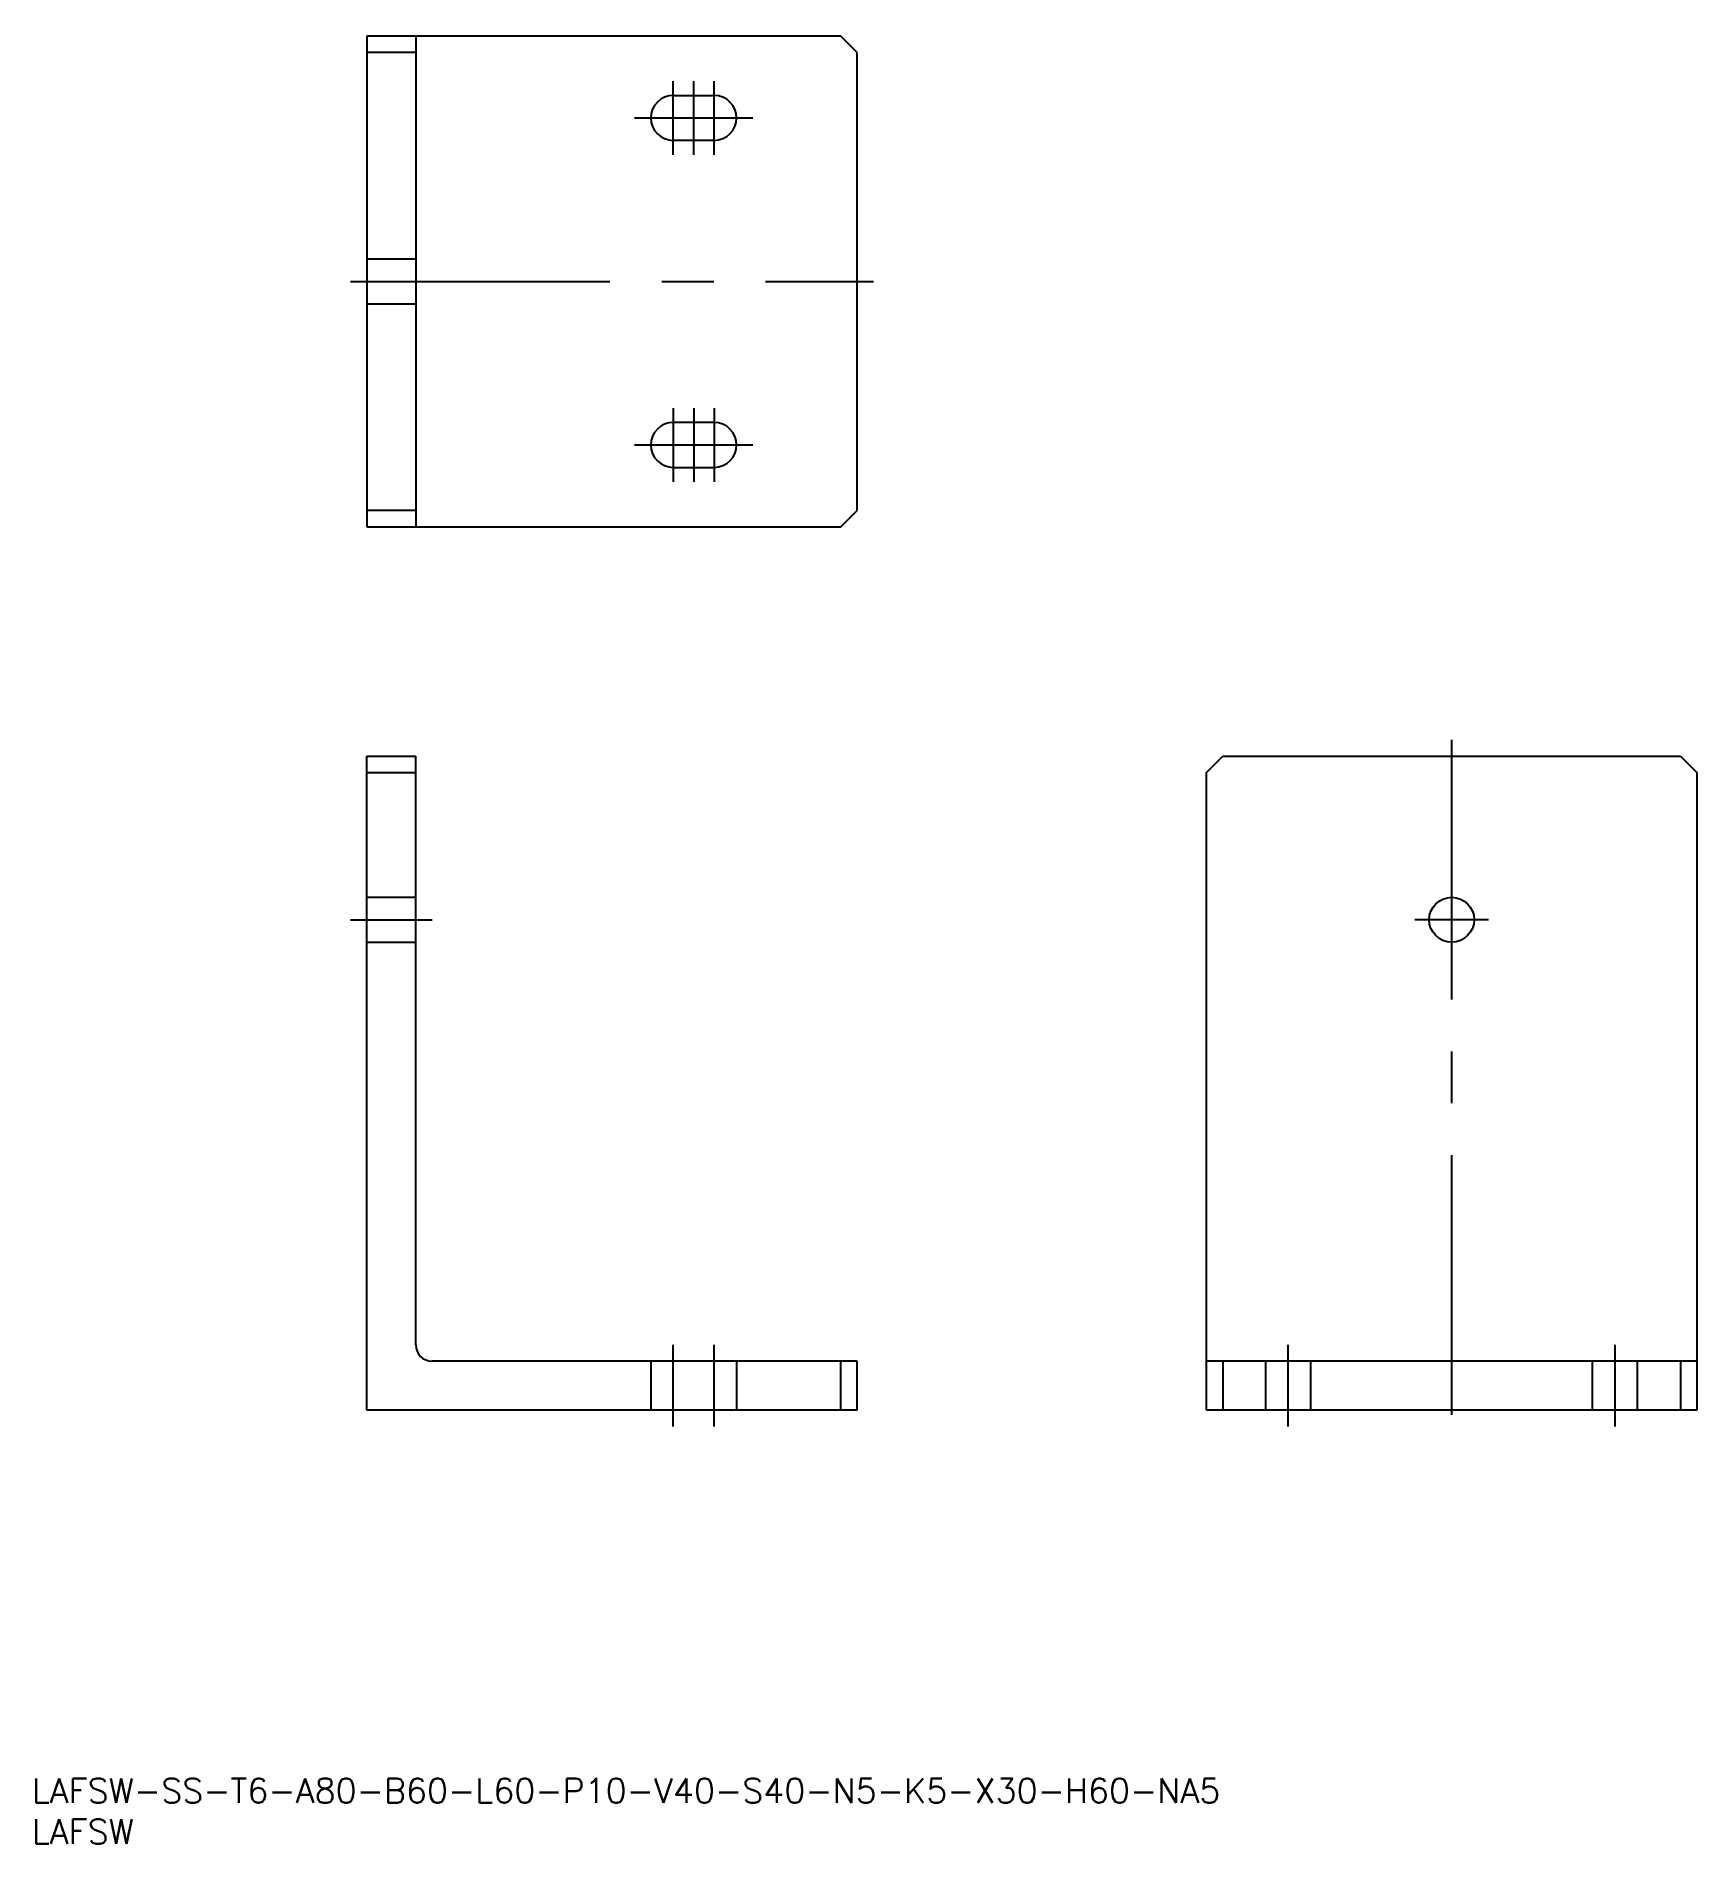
# Model space of a CAD drawing. Extents: x 1 to 204, y 0 to 221.
import ezdxf

# ---------------------------------------------------------------- set-up
doc = ezdxf.new("R2010")
doc.units = 0
doc.linetypes.add('CENTER', pattern=[50.8, 31.75, -6.35, 6.35, -6.35])
doc.linetypes.add('DASHED', pattern=[19.05, 12.7, -6.35])
doc.layers.get('0').update_dxf_attribs({"linetype": 'CONTINUOUS'})
doc.layers.add('CENTER', color=1, linetype='CENTER')
doc.styles.get("Standard").update_dxf_attribs({"font": 'txt.shx', "height": 3, "bigfont": 'bigfont.shx'})

# ---------------------------------------------------------------- blocks, each defined once
blk = doc.blocks.new('*U1')
at = {"color": 7, "linetype": 'CONTINUOUS'}
blk.add_text('LAFSW-SS-T6-A80-B60-L60-P10-V40-S40-N5-K5-X30-H60-NA5', height=3, dxfattribs=at).set_placement((0, 5))
blk = doc.blocks.new('*U2')
at = {"color": 7, "linetype": 'CONTINUOUS'}
blk.add_text('LAFSW', height=3, dxfattribs=at).set_placement((0, 0))

msp = doc.modelspace()

# ---------------------------------------------------------------- linework, layer by layer
at = {"color": 7, "linetype": 'CONTINUOUS'}
for p, q in [((98.964051, 221.100024), (40.964051, 221.100024)), ((40.964051, 221.100024), (40.964051, 161.100024)), ((46.964051, 221.100024), (46.964051, 161.100024)), ((100.964051, 219.100024), (98.964051, 221.100024)), ((46.964051, 219.100024), (40.964051, 219.100024)), ((100.964051, 163.100024), (100.964051, 219.100024)), ((78.464051, 213.850024), (83.464051, 213.850024)), ((83.464051, 208.350024), (78.464051, 208.350024)), ((83.464051, 173.850024), (78.464051, 173.850024)), ((78.464051, 168.350024), (83.464051, 168.350024)), ((46.964051, 163.100024), (40.964051, 163.100024)), ((98.964051, 161.100024), (100.964051, 163.100024)), ((40.964051, 161.100024), (98.964051, 161.100024)), ((40.964051, 53.026256), (40.964051, 133.026256)), ((40.964051, 133.026256), (46.964051, 133.026256)), ((46.964051, 61.026256), (46.964051, 133.026256)), ((143.706571, 131.026256), (145.706571, 133.026256)), ((145.706571, 133.026256), (201.706571, 133.026256)), ((201.706571, 133.026256), (203.706571, 131.026256)), ((40.964051, 131.026256), (46.964051, 131.026256)), ((143.706571, 53.026256), (143.706571, 131.026256)), ((203.706571, 131.026256), (203.706571, 53.026256)), ((100.964051, 59.026256), (48.964051, 59.026256)), ((98.964051, 53.026256), (98.964051, 59.026256)), ((100.964051, 53.026256), (100.964051, 59.026256)), ((203.706571, 59.026256), (143.706571, 59.026256)), ((145.706571, 59.026256), (145.706571, 53.026256)), ((201.706571, 59.026256), (201.706571, 53.026256)), ((100.964051, 53.026256), (40.964051, 53.026256)), ((203.706571, 53.026256), (143.706571, 53.026256))]:
    msp.add_line(p, q, dxfattribs=at)
at = {"color": 3, "linetype": 'DASHED'}
for p, q in [((40.964051, 193.850024), (46.964051, 193.850024)), ((40.964051, 188.350024), (46.964051, 188.350024)), ((40.964051, 115.776256), (46.964051, 115.776256)), ((40.964051, 110.276256), (46.964051, 110.276256)), ((75.714051, 59.026256), (75.714051, 53.026256)), ((86.214051, 59.026256), (86.214051, 53.026256)), ((150.956571, 53.026256), (150.956571, 59.026256)), ((156.456571, 53.026256), (156.456571, 59.026256)), ((190.956571, 53.026256), (190.956571, 59.026256)), ((196.456571, 53.026256), (196.456571, 59.026256))]:
    msp.add_line(p, q, dxfattribs=at)
at = {"color": 7, "linetype": 'CONTINUOUS'}
msp.add_circle((173.706571, 113.026256), 2.75, dxfattribs=at)
for centre, radius, start, end in [((78.464051, 211.100024), 2.75, 90, 270), ((83.464051, 211.100024), 2.75, 270, 90), ((78.464051, 171.100024), 2.75, 90, 270), ((83.464051, 171.100024), 2.75, 270, 90), ((48.964051, 61.026256), 2, 180, 270)]:
    msp.add_arc(centre, radius, start, end, dxfattribs=at)
at = {"layer": 'CENTER', "color": 1, "linetype": 'CENTER'}
for p, q in [((78.464051, 206.600024), (78.464051, 215.600024)), ((80.964051, 206.600024), (80.964051, 215.600024)), ((83.464051, 206.600024), (83.464051, 215.600024)), ((73.714051, 211.100024), (88.214051, 211.100024)), ((38.964051, 191.100024), (102.964051, 191.100024)), ((78.464051, 175.600024), (78.464051, 166.600024)), ((80.964051, 175.600024), (80.964051, 166.600024)), ((83.464051, 175.600024), (83.464051, 166.600024)), ((73.714051, 171.100024), (88.214051, 171.100024)), ((173.706571, 135.026256), (173.706571, 51.026256)), ((38.964051, 113.026256), (48.964051, 113.026256)), ((178.206571, 113.026256), (169.206571, 113.026256)), ((78.464051, 51.026256), (78.464051, 61.026256)), ((83.464051, 51.026256), (83.464051, 61.026256)), ((153.706571, 51.026256), (153.706571, 61.026256)), ((193.706571, 51.026256), (193.706571, 61.026256))]:
    msp.add_line(p, q, dxfattribs=at)

# ---------------------------------------------------------------- block references
at = {"color": 7, "linetype": 'CONTINUOUS'}
for name in ['*U1', '*U2']:
    msp.add_blockref(name, (0, 0), dxfattribs=at)

doc.saveas('drawing.dxf')
